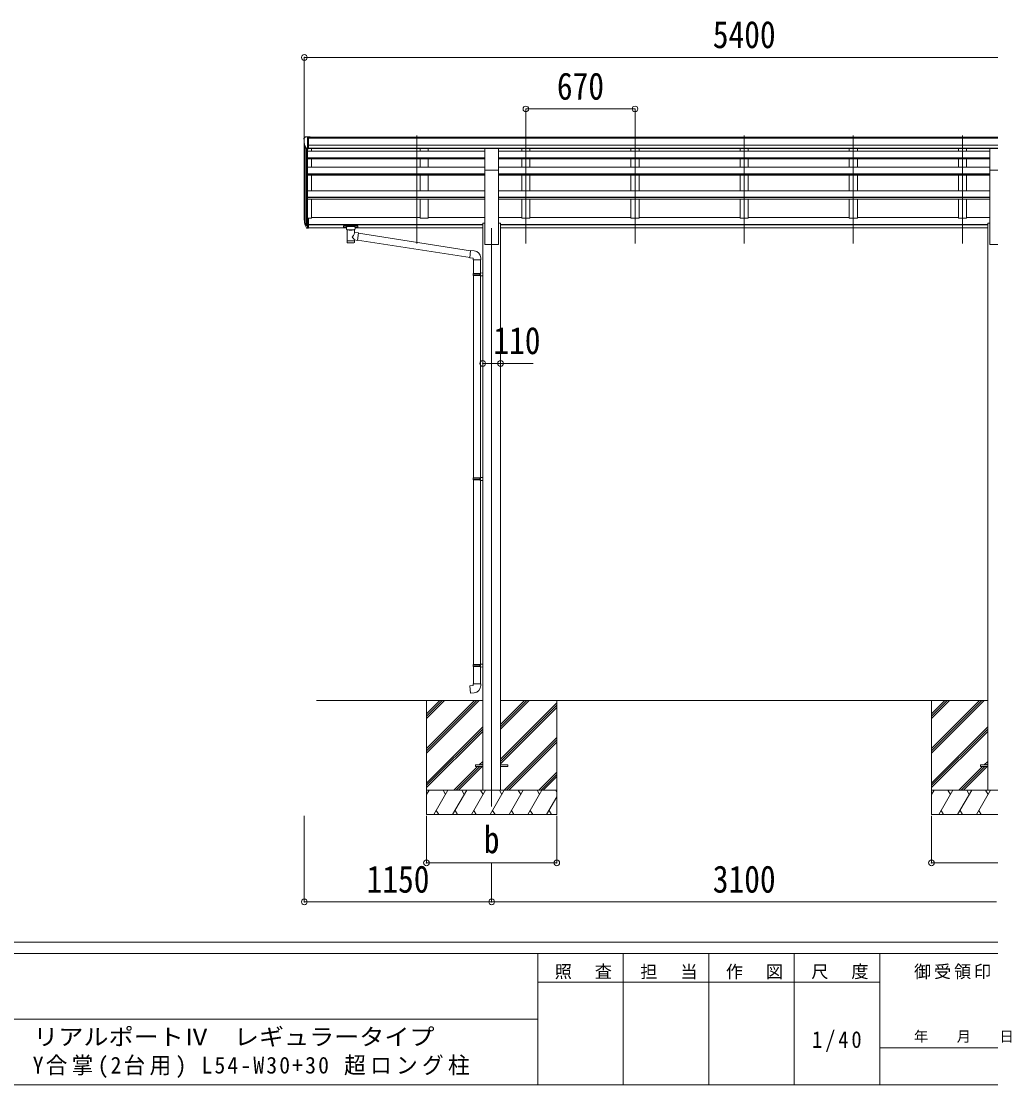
# Model space of a CAD drawing. Units: millimetres at full size. Extents: x -9783 to 9892, y -6828 to 6752.
# Drawn here: x 35 to 5987, y -6828 to -299 of the extents above; entities that cross this region are included whole.
import ezdxf
from ezdxf.enums import TextEntityAlignment as Align

# ---------------------------------------------------------------- set-up
doc = ezdxf.new("R2010")
doc.units = ezdxf.units.MM
doc.header["$LTSCALE"] = 35
doc.header["$PDMODE"] = 32
doc.header["$PDSIZE"] = 35
for name, color, linetype, lineweight in [('0-0_0', 7, 'Continuous', 9), ('0-1_本体', 4, 'Continuous', 9), ('0-2_部品', 7, 'Continuous', 9), ('0-8_PARTS2', 2, 'Continuous', 9), ('0-A_寸法', 6, 'Continuous', 9), ('F-0_240', 7, 'Continuous', 9)]:
    doc.layers.add(name, color=color, linetype=linetype, lineweight=lineweight)
doc.styles.add('ＭＳ ゴシック', font='')
doc.styles.get('ＭＳ ゴシック').set_extended_font_data('MS Gothic')

msp = doc.modelspace()

# ---------------------------------------------------------------- linework, layer by layer
at = {"layer": '0-0_0'}
for p, q in [((1847.05, -4469.58), (2868.05, -4469.58)), ((2523.05, -4469.58), (2523.05, -5169.58)), ((2523.05, -4763.76), (2817.23, -4469.58)), ((2523.05, -4777.9), (2831.37, -4469.58)), ((2523.05, -4792.04), (2845.51, -4469.58)), ((2523.05, -4579.91), (2633.38, -4469.58)), ((2523.05, -4565.77), (2619.24, -4469.58)), ((2523.05, -4551.63), (2605.09, -4469.58)), ((2978.05, -4645.41), (3153.88, -4469.58)), ((2978.05, -4631.27), (3139.74, -4469.58)), ((2978.05, -4617.13), (3125.59, -4469.58)), ((2978.05, -4469.58), (5968.05, -4469.58)), ((2978.05, -4829.26), (3323.05, -4484.26)), ((2978.05, -4843.4), (3323.05, -4498.4)), ((3323.05, -4469.58), (3323.05, -5169.58)), ((5623.05, -4469.58), (5623.05, -5169.58)), ((5623.05, -4763.76), (5917.23, -4469.58)), ((5623.05, -4777.9), (5931.37, -4469.58)), ((5623.05, -4792.04), (5945.51, -4469.58)), ((5623.05, -4579.91), (5733.38, -4469.58)), ((5623.05, -4565.77), (5719.24, -4469.58)), ((5623.05, -4551.63), (5705.09, -4469.58)), ((2978.05, -4857.54), (3323.05, -4512.54)), ((2523.05, -4975.89), (2868.05, -4630.89)), ((5623.05, -4975.89), (5968.05, -4630.89)), ((2523.05, -4990.03), (2868.05, -4645.03)), ((2523.05, -5004.17), (2868.05, -4659.17)), ((2999.86, -5019.58), (3323.05, -4696.39)), ((5623.05, -4990.03), (5968.05, -4645.03)), ((5623.05, -5004.17), (5968.05, -4659.17)), ((3014, -5019.58), (3323.05, -4710.53)), ((3028.14, -5019.58), (3323.05, -4724.67)), ((2691.49, -5019.58), (2836.99, -4874.08)), ((2705.63, -5019.58), (2851.13, -4874.08)), ((2719.77, -5019.58), (2865.27, -4874.08)), ((2845.99, -4865.08), (2868.05, -4843.02)), ((2860.13, -4865.08), (2868.05, -4857.16)), ((5791.49, -5019.58), (5936.99, -4874.08)), ((5805.63, -5019.58), (5951.13, -4874.08)), ((5819.77, -5019.58), (5965.27, -4874.08)), ((5945.99, -4865.08), (5968.05, -4843.02)), ((5960.13, -4865.08), (5968.05, -4857.16)), ((3211.99, -5019.58), (3323.05, -4908.52)), ((3226.13, -5019.58), (3323.05, -4922.66)), ((3240.27, -5019.58), (3323.05, -4936.81)), ((3323.05, -5019.58), (2523.05, -5019.58)), ((2523.05, -5047.08), (2538.93, -5019.58)), ((2567.79, -5169.58), (2654.4, -5019.58)), ((2639.4, -5045.56), (2624.4, -5019.58)), ((2683.26, -5169.58), (2769.87, -5019.58)), ((2754.87, -5045.56), (2739.86, -5019.58)), ((2798.73, -5169.58), (2885.34, -5019.58)), ((2870.34, -5045.56), (2855.33, -5019.58)), ((2914.2, -5169.58), (3000.81, -5019.58)), ((2985.81, -5045.56), (2970.8, -5019.58)), ((3029.67, -5169.58), (3116.28, -5019.58)), ((3101.28, -5045.56), (3086.28, -5019.58)), ((3145.14, -5169.58), (3231.75, -5019.58)), ((3201.75, -5019.58), (3216.75, -5045.56)), ((3317.22, -5019.58), (3323.05, -5029.68)), ((6423.05, -5019.58), (5623.05, -5019.58)), ((5623.05, -5047.08), (5638.93, -5019.58)), ((5667.79, -5169.58), (5754.4, -5019.58)), ((5739.4, -5045.56), (5724.4, -5019.58)), ((5783.26, -5169.58), (5869.87, -5019.58)), ((5854.87, -5045.56), (5839.86, -5019.58)), ((5898.73, -5169.58), (5985.34, -5019.58)), ((5970.34, -5045.56), (5955.33, -5019.58)), ((3260.61, -5169.58), (3323.05, -5061.44)), ((2582.79, -5143.6), (2597.79, -5169.58)), ((2698.26, -5143.6), (2713.26, -5169.58)), ((2813.73, -5143.6), (2828.73, -5169.58)), ((2929.2, -5143.6), (2944.2, -5169.58)), ((3044.67, -5143.6), (3059.67, -5169.58)), ((3160.14, -5143.6), (3175.14, -5169.58)), ((3275.61, -5143.6), (3290.61, -5169.58)), ((5682.79, -5143.6), (5697.79, -5169.58)), ((5798.26, -5143.6), (5813.26, -5169.58)), ((5913.73, -5143.6), (5928.73, -5169.58)), ((2523.05, -5169.58), (3323.05, -5169.58)), ((5623.05, -5169.58), (6423.05, -5169.58))]:
    msp.add_line(p, q, dxfattribs=at)
at = {"layer": '0-1_本体'}
for p, q in [((1799.55, -1011.16), (7136.55, -1011.16)), ((1799.55, -1016.52), (7146.55, -1016.52)), ((1773.05, -1510.32), (1773.05, -1047.91)), ((1777.33, -1066.71), (1777.33, -1534.58)), ((1787.05, -1082.07), (1787.05, -1552.58)), ((1793.05, -1081.54), (1793.05, -1508.15)), ((2880.55, -1095.94), (1793.05, -1095.94)), ((1799.55, -1060.04), (7146.55, -1060.04)), ((1799.55, -1077.71), (7146.55, -1077.71)), ((2880.55, -1080.08), (1799.55, -1080.08)), ((1818.05, -1080.08), (1818.05, -1096.35)), ((2484.05, -1080.08), (2484.05, -1095.94)), ((2534.05, -1080.08), (2534.05, -1095.94)), ((5980.55, -1079.8), (2965.55, -1080.08)), ((5980.55, -1095.94), (2965.55, -1095.94)), ((3108.05, -1080.07), (3108.05, -1095.94)), ((3158.05, -1080.06), (3158.05, -1095.94)), ((3778.05, -1080), (3778.05, -1095.94)), ((3828.05, -1080), (3828.05, -1095.94)), ((4448.05, -1079.94), (4448.05, -1095.94)), ((4498.05, -1079.94), (4498.05, -1095.94)), ((5118.05, -1079.88), (5118.05, -1095.94)), ((5168.05, -1079.87), (5168.05, -1095.94)), ((5788.05, -1079.81), (5788.05, -1095.94)), ((5838.05, -1079.81), (5838.05, -1095.94)), ((1793.05, -1137.64), (2880.55, -1137.64)), ((1793.05, -1139.33), (2880.55, -1139.33)), ((1793.05, -1143.74), (2880.55, -1143.74)), ((1818.05, -1195.12), (1818.05, -1143.74)), ((2484.05, -1143.74), (2484.05, -1194.73)), ((2534.05, -1143.74), (2534.05, -1194.73)), ((2965.55, -1137.64), (5980.55, -1137.64)), ((2965.55, -1139.33), (5980.55, -1139.33)), ((2965.55, -1143.74), (5980.55, -1143.74)), ((3108.05, -1143.74), (3108.05, -1194.73)), ((3158.05, -1143.74), (3158.05, -1194.73)), ((3778.05, -1143.74), (3778.05, -1194.73)), ((3828.05, -1143.74), (3828.05, -1194.73)), ((4448.05, -1143.74), (4448.05, -1194.73)), ((4498.05, -1143.74), (4498.05, -1194.73)), ((5118.05, -1143.74), (5118.05, -1194.73)), ((5168.05, -1143.74), (5168.05, -1194.73)), ((5788.05, -1143.74), (5788.05, -1194.73)), ((5838.05, -1143.74), (5838.05, -1194.73)), ((1793.05, -1194.73), (2880.55, -1194.73)), ((1793.05, -1235.38), (2880.55, -1235.38)), ((1793.05, -1237.06), (2880.55, -1237.06)), ((2880.55, -1669.58), (2880.55, -1213.95)), ((2965.55, -1194.73), (5980.55, -1194.73)), ((2965.55, -1669.58), (2965.55, -1213.95)), ((2965.55, -1235.38), (5980.55, -1235.38)), ((2965.55, -1237.06), (5980.55, -1237.06)), ((5980.55, -1669.58), (5980.55, -1213.95)), ((1793.05, -1243.78), (2880.55, -1243.78)), ((1818.05, -1340.87), (1818.05, -1243.78)), ((2484.05, -1243.78), (2484.05, -1340.46)), ((2534.05, -1243.78), (2534.05, -1340.46)), ((2965.55, -1243.78), (5980.55, -1243.78)), ((3108.05, -1243.78), (3108.05, -1340.46)), ((3158.05, -1243.78), (3158.05, -1340.46)), ((3778.05, -1243.78), (3778.05, -1340.46)), ((3828.05, -1243.78), (3828.05, -1340.46)), ((4448.05, -1243.78), (4448.05, -1340.46)), ((4498.05, -1243.78), (4498.05, -1340.46)), ((5118.05, -1243.78), (5118.05, -1340.46)), ((5168.05, -1243.78), (5168.05, -1340.46)), ((5788.05, -1243.78), (5788.05, -1340.46)), ((5838.05, -1243.78), (5838.05, -1340.46)), ((1793.05, -1340.46), (2880.55, -1340.46)), ((2965.55, -1340.46), (5980.55, -1340.46)), ((2880.55, -1379.92), (1793.05, -1379.92)), ((2880.55, -1381.6), (1793.05, -1381.6)), ((2880.55, -1390.64), (1793.05, -1390.64)), ((1818.05, -1508.97), (1818.05, -1390.64)), ((2484.05, -1390.64), (2484.05, -1508.97)), ((2534.05, -1390.64), (2534.05, -1508.97)), ((5980.55, -1379.92), (2965.55, -1379.92)), ((5980.55, -1381.6), (2965.55, -1381.6)), ((5980.55, -1390.64), (2965.55, -1390.64)), ((3108.05, -1390.64), (3108.05, -1508.97)), ((3158.05, -1390.64), (3158.05, -1508.97)), ((3778.05, -1391.06), (3778.05, -1508.97)), ((3828.05, -1391.06), (3828.05, -1508.97)), ((4448.05, -1391.06), (4448.05, -1508.97)), ((4498.05, -1391.06), (4498.05, -1508.97)), ((5118.05, -1390.64), (5118.05, -1508.97)), ((5168.05, -1390.64), (5168.05, -1508.97)), ((5788.05, -1390.64), (5788.05, -1508.97)), ((5838.05, -1390.64), (5838.05, -1508.97)), ((1799.55, -1508.97), (1818.05, -1508.97)), ((1799.55, -1548.07), (2868.05, -1548.07)), ((1799.55, -1549.45), (2868.05, -1549.45)), ((1799.55, -1566.62), (2031.05, -1566.62)), ((1818.05, -1503.76), (2484.05, -1503.76)), ((2085.05, -1566.62), (2868.05, -1566.62)), ((2484.05, -1508.97), (2534.05, -1508.97)), ((2534.05, -1503.76), (2880.55, -1503.76)), ((2868.05, -1539.58), (2880.55, -1539.58)), ((2868.05, -1539.58), (2868.05, -5019.58)), ((2965.55, -1503.76), (3108.05, -1503.76)), ((2965.55, -1539.58), (2978.05, -1539.58)), ((2978.05, -1539.58), (2978.05, -5019.58)), ((2978.05, -1548.07), (5968.05, -1548.07)), ((2978.05, -1549.45), (5968.05, -1549.45)), ((2978.05, -1566.62), (5968.05, -1566.62)), ((3108.05, -1508.97), (3158.05, -1508.97)), ((3158.05, -1503.76), (3778.05, -1503.76)), ((3778.05, -1508.97), (3828.05, -1508.97)), ((3828.05, -1503.76), (4448.05, -1503.76)), ((4448.05, -1508.97), (4498.05, -1508.97)), ((4498.05, -1503.76), (5118.05, -1503.76)), ((5118.05, -1508.97), (5168.05, -1508.97)), ((5168.05, -1503.76), (5788.05, -1503.76)), ((5788.05, -1508.97), (5838.05, -1508.97)), ((5838.05, -1503.76), (5980.55, -1503.76)), ((5968.05, -1539.58), (5980.55, -1539.58)), ((5968.05, -1539.58), (5968.05, -5019.58)), ((2880.55, -1669.58), (2965.55, -1669.58)), ((5980.55, -1669.58), (6065.55, -1669.58))]:
    msp.add_line(p, q, dxfattribs=at)
at = {"layer": '0-2_部品'}
for p, q in [((1771.05, -1018.93), (1771.05, -1019.56)), ((1777.96, -1010.13), (1773.89, -1015.93)), ((1781.05, -1009.56), (1778.72, -1009.7)), ((1781.05, -1009.56), (1799.55, -1009.56)), ((1793.05, -1082.54), (1793.05, -1009.56)), ((1799.55, -1009.56), (1809.55, -1009.65)), ((1799.55, -1081.54), (1799.55, -1009.56)), ((1809.55, -1011.16), (1809.55, -1009.65)), ((1785.42, -1080.73), (1776.15, -1064.66)), ((1793.05, -1082.54), (1787.84, -1082.22)), ((1799.55, -1081.54), (1793.05, -1081.54)), ((2880.55, -1079.8), (2965.55, -1079.8)), ((2880.55, -1213.95), (2880.55, -1079.8)), ((2965.55, -1213.95), (2965.55, -1079.8)), ((5980.55, -1079.8), (6065.55, -1079.8)), ((5980.55, -1213.95), (5980.55, -1079.8)), ((2880.55, -1213.95), (2965.55, -1213.95)), ((5980.55, -1213.95), (6065.55, -1213.95)), ((1775.44, -1534.19), (1785.6, -1553.36)), ((1786.61, -1552.11), (1776.86, -1533.69)), ((1778.03, -1551.04), (1785.6, -1568.53)), ((1793.05, -1552.86), (1787.91, -1552.86)), ((1793.05, -1554.86), (1788.2, -1554.86)), ((1793.05, -1508.15), (1793.05, -1570.03)), ((1799.55, -1508.15), (1793.05, -1508.15)), ((1799.55, -1546.46), (1793.05, -1546.46)), ((1799.55, -1551.86), (1793.05, -1551.86)), ((1799.55, -1508.15), (1799.55, -1569.21)), ((2014.55, -1554.92), (2014.55, -1565.68)), ((2014.55, -1555.11), (2014.55, -1556.65)), ((2016.55, -1554.26), (2099.55, -1554.26)), ((2016.55, -1556.43), (2099.55, -1556.43)), ((2016.55, -1566.34), (2031.05, -1566.34)), ((2031.05, -1573.15), (2031.05, -1562.88)), ((2085.05, -1573.15), (2085.05, -1562.88)), ((2085.05, -1566.34), (2099.55, -1566.34)), ((2101.55, -1554.92), (2101.55, -1565.68)), ((1793.05, -1570.03), (1788.2, -1570.03)), ((1799.55, -1569.21), (1793.05, -1569.21)), ((2035.15, -1577.65), (2035.13, -1657.94)), ((2080.95, -1595.23), (2080.95, -1577.64)), ((2106.17, -1599.13), (2080.95, -1595.22)), ((2106.17, -1599.13), (2099.15, -1644.39)), ((2793.98, -1707.9), (2105.86, -1601.15)), ((2080.96, -1657.94), (2080.95, -1641.32)), ((2080.95, -1641.57), (2099.15, -1644.39)), ((2790.31, -1749.83), (2099.42, -1642.65)), ((2814.97, -1707.95), (2794.13, -1706.13)), ((2856.05, -1763.7), (2856.05, -1752.78)), ((2810.05, -1763.7), (2856.05, -1763.7)), ((2812.05, -1763.7), (2812.05, -1847.5)), ((2854.05, -1763.7), (2854.05, -1844.94)), ((2810.05, -1849.5), (2811.05, -1847.5)), ((2810.05, -1849.5), (2854.05, -1849.5)), ((2810.05, -1849.5), (2810.05, -1857.5)), ((2810.05, -1857.5), (2854.05, -1857.5)), ((2810.05, -1857.5), (2811.05, -1859.5)), ((2811.05, -1847.5), (2854.05, -1847.5)), ((2811.05, -1859.5), (2854.05, -1859.5)), ((2812.05, -1859.5), (2812.05, -3103.27)), ((2849.57, -1849.5), (2849.14, -1847.5)), ((2852.05, -1845), (2868.05, -1844.53)), ((2852.05, -1847), (2852.05, -1845)), ((2852.05, -1847), (2854.05, -1847)), ((2852.05, -1862), (2852.05, -1860)), ((2852.05, -1862), (2868.05, -1862.47)), ((2854.05, -1862.06), (2854.05, -3100.71)), ((2868.05, -1844.53), (2868.05, -1862.47)), ((2810.05, -3105.27), (2811.05, -3103.27)), ((2810.05, -3105.27), (2854.05, -3105.27)), ((2810.05, -3105.27), (2810.05, -3113.27)), ((2810.05, -3113.27), (2854.05, -3113.27)), ((2810.05, -3113.27), (2811.05, -3115.27)), ((2811.05, -3103.27), (2854.05, -3103.27)), ((2811.05, -3115.27), (2854.05, -3115.27)), ((2812.05, -3115.27), (2812.05, -4248.85)), ((2849.57, -3105.27), (2849.14, -3103.27)), ((2852.05, -3100.77), (2868.05, -3100.3)), ((2852.05, -3102.77), (2852.05, -3100.77)), ((2852.05, -3102.77), (2854.05, -3102.77)), ((2852.05, -3117.77), (2852.05, -3115.77)), ((2852.05, -3117.77), (2868.05, -3118.24)), ((2854.05, -3117.83), (2854.05, -4246.29)), ((2868.05, -3100.3), (2868.05, -3118.24)), ((2810.05, -4250.85), (2811.05, -4248.85)), ((2810.05, -4250.85), (2854.05, -4250.85)), ((2810.05, -4250.85), (2810.05, -4258.85)), ((2810.05, -4258.85), (2854.05, -4258.85)), ((2810.05, -4258.85), (2811.05, -4260.85)), ((2811.05, -4248.85), (2854.05, -4248.85)), ((2811.05, -4260.85), (2854.05, -4260.85)), ((2812.05, -4260.85), (2812.05, -4366.98)), ((2849.57, -4250.85), (2849.14, -4248.85)), ((2852.05, -4246.35), (2868.05, -4245.88)), ((2852.05, -4248.35), (2852.05, -4246.35)), ((2852.05, -4248.35), (2854.05, -4248.35)), ((2852.05, -4263.35), (2852.05, -4261.35)), ((2852.05, -4263.35), (2868.05, -4263.82)), ((2854.05, -4263.4), (2854.05, -4366.98)), ((2868.05, -4245.88), (2868.05, -4263.82)), ((2810.05, -4366.98), (2856.05, -4366.98)), ((2810.05, -4376.98), (2810.05, -4366.98)), ((2856.05, -4366.98), (2856.05, -4377.9))]:
    msp.add_line(p, q, dxfattribs=at)
at = {"layer": '0-2_部品', "color": 4}
for p, q in [((2823.05, -4865.08), (2823.05, -4874.08)), ((2868.05, -4865.08), (2823.05, -4865.08)), ((2868.05, -4874.08), (2823.05, -4874.08)), ((3023.05, -4865.08), (2978.05, -4865.08)), ((3023.05, -4874.08), (2978.05, -4874.08)), ((3023.05, -4865.08), (3023.05, -4874.08)), ((5923.05, -4865.08), (5923.05, -4874.08)), ((5968.05, -4865.08), (5923.05, -4865.08)), ((5968.05, -4874.08), (5923.05, -4874.08))]:
    msp.add_line(p, q, dxfattribs=at)
at = {"layer": '0-2_部品'}
for points in [[(2014.55, -1554.92), (2014.59, -1554.73), (2014.67, -1554.59), (2014.77, -1554.49), (2014.87, -1554.43), (2014.99, -1554.39), (2015.28, -1554.33), (2015.77, -1554.28), (2016.31, -1554.26), (2016.55, -1554.26)], [(2014.55, -1565.68), (2014.59, -1565.88), (2014.67, -1566.01), (2014.77, -1566.11), (2014.87, -1566.17), (2014.99, -1566.21), (2015.28, -1566.27), (2015.77, -1566.32), (2016.31, -1566.34), (2016.55, -1566.34)], [(2099.55, -1554.26), (2099.9, -1554.26), (2100.43, -1554.29), (2100.88, -1554.34), (2101.18, -1554.41), (2101.35, -1554.51), (2101.47, -1554.65), (2101.54, -1554.83), (2101.55, -1554.92)], [(2099.55, -1566.34), (2099.9, -1566.34), (2100.43, -1566.31), (2100.88, -1566.26), (2101.18, -1566.19), (2101.35, -1566.09), (2101.47, -1565.95), (2101.54, -1565.77), (2101.55, -1565.68)], [(2031.09, -1573.1), (2031.06, -1573.45), (2031.31, -1574.41), (2031.83, -1575.29), (2032.63, -1576.13), (2033.75, -1576.93), (2035.15, -1577.65)], [(2080.95, -1577.64), (2081.18, -1577.55), (2082.54, -1576.81), (2083.65, -1575.96), (2084.41, -1575.1), (2084.87, -1574.2), (2085.04, -1573.31)], [(2794.13, -1706.13), (2790.12, -1751.96), (2810.05, -1753.7), (2810.05, -1763.7)], [(2849.57, -1849.5), (2849.57, -1857.5), (2849.14, -1859.5)], [(2852.05, -1860), (2854.05, -1860), (2854.05, -1847)], [(2849.57, -3105.27), (2849.57, -3113.27), (2849.14, -3115.27)], [(2852.05, -3115.77), (2854.05, -3115.77), (2854.05, -3102.77)], [(2849.57, -4250.85), (2849.57, -4258.85), (2849.14, -4260.85)], [(2852.05, -4261.35), (2854.05, -4261.35), (2854.05, -4248.35)], [(2814.97, -4422.73), (2794.13, -4424.55), (2790.12, -4378.73), (2810.05, -4376.98)]]:
    msp.add_lwpolyline(points, dxfattribs=at)
for centre, radius, start, end in [((1774.05, -1018.93), 3, 93, 180), ((1973.05, -1019.56), 202, 180, 192.90261), ((1778.78, -1010.7), 1, 93.5, 145), ((1788.02, -1079.23), 3, 210, 266.5), ((1861.71, -1512.02), 89.07, 174.49576, 194.41188), ((1861, -1507.74), 88.05, 177.22392, 197.21071), ((1906.27, -1514.96), 133.22, 183.27987, 195.71302), ((1788.2, -1551.86), 3, 210, 270), ((1787.91, -1551.36), 1.5, 210, 270), ((1788.2, -1567.03), 3, 210, 270), ((2811.05, -1752.78), 45, 0, 85), ((2811.05, -4377.9), 45, 275, 0)]:
    msp.add_arc(centre, radius, start, end, dxfattribs=at)
for centre, major_axis, ratio, start_param, end_param in [((2016.55, -1556.65), (2, 0), 0.109601, 1.5707963, 3.1415927), ((2058.05, -1562.88), (27, 0), 0.122176, 6.2831853, 9.424778), ((2099.55, -1556.65), (2, 0), 0.109601, 0, 1.5707963), ((2058.06, -1578.11), (-22.91, 0.42), 0.072511, 0.0008029, 1.5715993), ((2058.06, -1579.73), (-22.91, 0.42), 0.072511, 0.0008029, 1.5715993), ((2058.04, -1578.11), (22.92, 0.42), 0.07247, 4.71158, 6.2823764), ((2058.04, -1579.73), (22.92, 0.42), 0.07247, 4.71158, 6.2823764), ((2058.05, -1621.77), (-22.81, -26.62), 0.234429, 1.6855472, 3.1268519), ((2060.6, -1619.12), (20.32, -22.25), 0.045535, 0.0389954, 1.3075346), ((2069.05, -1573.15), (16, 0), 0.361356, 6.2636979, 6.2831853), ((2058.05, -1657.94), (22.92, 0), 0.101955, 3.1415499, 6.2833984), ((2058.05, -1645.5), (22.91, 0), 0.122865, 3.1415927, 6.2831853)]:
    msp.add_ellipse(centre, major_axis=major_axis, ratio=ratio, start_param=start_param, end_param=end_param, dxfattribs=at)
at = {"layer": '0-8_PARTS2'}
for p, q in [((2463.05, -1663.37), (2463.05, -1000.85)), ((3133.05, -1663.37), (3133.05, -1000.85)), ((3803.05, -1663.37), (3803.05, -1000.85)), ((4473.05, -1663.37), (4473.05, -1000.85)), ((5143.05, -1663.37), (5143.05, -1000.85)), ((5813.05, -1663.37), (5813.05, -1000.85)), ((2923.05, -1569.58), (2923.05, -5119.58))]:
    msp.add_line(p, q, dxfattribs=at)
at = {"layer": '0-A_寸法'}
for p, q in [((1773.05, -521.22), (1773.05, -1066.84)), ((1773.05, -521.22), (7173.05, -521.22)), ((3133.05, -837.84), (3133.05, -1066.84)), ((3133.05, -837.84), (3803.05, -837.84)), ((3803.05, -837.84), (3803.05, -1066.84)), ((2868.05, -2399.76), (2978.05, -2399.76)), ((2978.05, -2399.76), (3178.05, -2399.76)), ((1773.05, -5705.94), (1773.05, -5177)), ((2523.05, -5465.97), (2523.05, -5177)), ((3323.05, -5465.97), (3323.05, -5177)), ((5623.05, -5465.97), (5623.05, -5177)), ((2523.05, -5465.97), (3323.05, -5465.97)), ((2923.05, -5705.94), (2923.05, -5465.97)), ((5623.05, -5465.97), (6423.05, -5465.97)), ((1773.05, -5705.94), (2923.05, -5705.94)), ((2923.05, -5705.94), (6023.05, -5705.94))]:
    msp.add_line(p, q, dxfattribs=at)
for p in [(1773.05, -521.22), (3133.05, -837.84), (3803.05, -837.84), (2868.05, -2399.76), (2978.05, -2399.76), (2523.05, -5465.97), (3323.05, -5465.97), (5623.05, -5465.97), (1773.05, -5705.94), (2923.05, -5705.94)]:
    msp.add_point(p, dxfattribs=at)
at = {"layer": 'F-0_240', "color": 5}
for p, q in [((-9783.03, -5953.1), (9396.97, -5953.1)), ((-9783.03, -6023.1), (6285.75, -6023.1)), ((3205.75, -6023.1), (3205.75, -6828.1)), ((3730.75, -6023.1), (3730.75, -6828.1)), ((4255.75, -6023.1), (4255.75, -6828.1)), ((4780.75, -6023.1), (4780.75, -6828.1)), ((5305.75, -6023.1), (5305.75, -6828.1)), ((3205.75, -6198.1), (5305.75, -6198.1)), ((-3969.25, -6425.6), (3205.75, -6425.6)), ((5305.75, -6600.6), (6285.75, -6600.6)), ((-9783.03, -6828.1), (9396.97, -6828.1))]:
    msp.add_line(p, q, dxfattribs=at)

# ---------------------------------------------------------------- texts
at = {"layer": '0-A_寸法', "color": 7, "style": 'ＭＳ ゴシック', "width": 0.85}
for s, p in [('5400', (4280.55, -514.22)), ('670', (3323.67, -830.84)), ('110', (2933.67, -2392.76)), ('b', (2874.92, -5456.47)), ('1150', (2155.55, -5698.94)), ('3100', (4280.55, -5698.94))]:
    msp.add_text(s, height=166.8, dxfattribs=at).set_placement(p, align=Align.BOTTOM_LEFT)
at = {"layer": 'F-0_240', "style": 'ＭＳ ゴシック', "width": 1.1}
msp.add_text('リアルポートⅣ\u3000レギュラータイプ', height=102.6, dxfattribs=at).set_placement((109.35, -6616.22), align=Align.BOTTOM_LEFT)
at = {"layer": 'F-0_240', "style": 'ＭＳ ゴシック'}
msp.add_text('年\u3000\u3000月\u3000\u3000日', height=64.15, dxfattribs=at).set_placement((5515.76, -6583.1), align=Align.BOTTOM_LEFT)
at = {"layer": 'F-0_240', "attachment_point": 7, "style": 'ＭＳ ゴシック'}
for s, insert, char_height in [('\\T1.17;照\u3000査', (3310.76, -6180.6), 76.98), ('\\T1.17;担\u3000当', (3835.76, -6180.6), 76.98), ('\\T1.17;作\u3000図', (4360.75, -6180.6), 76.98), ('\\T1.17;尺\u3000度', (4885.76, -6180.6), 76.98), ('\\T1.17;御受領印', (5515.75, -6180.6), 76.98), ('\\T1.28;\\W0.9;1/40', (4890.13, -6626.85), 102.6), ('\\T1.2;\\W0.95;Y合掌(2台用)\\~L54-W30+30\\~超ロング柱', (105.77, -6786.55), 102.6)]:
    msp.add_mtext(s, dxfattribs=dict(at, insert=insert, char_height=char_height))

doc.saveas('drawing.dxf')
